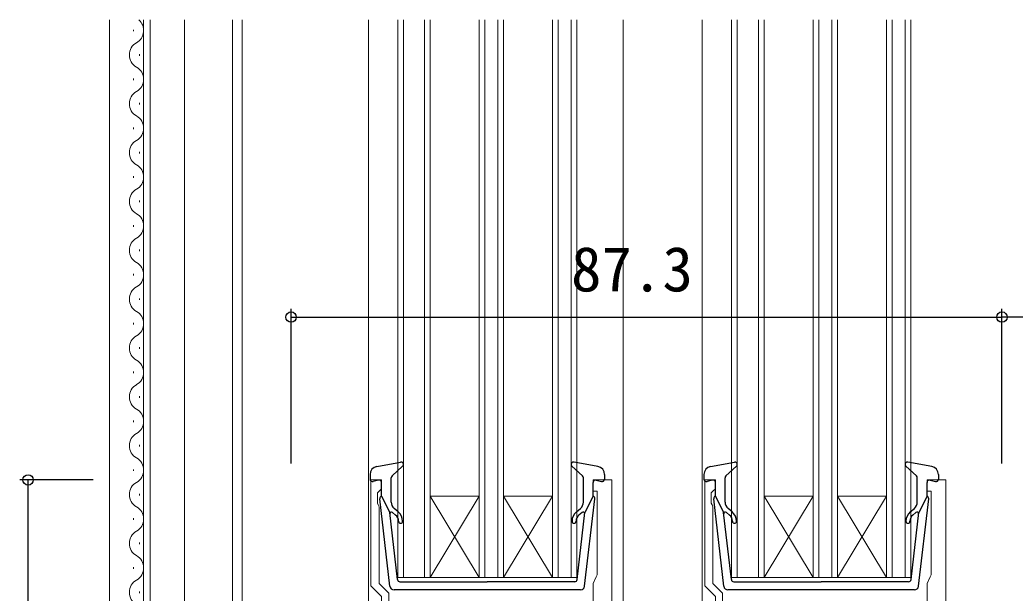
# Model space of a CAD drawing. Units: millimetres, scale not verified. Extents: x -437 to 438, y -281 to 279.
# Drawn here: x -362.8 to -240.6, y -100.2 to -29.8 of the extents above; entities that cross this region are included whole.
import ezdxf
from ezdxf.enums import TextEntityAlignment as Align

# ---------------------------------------------------------------- set-up
doc = ezdxf.new("R2010")
doc.units = ezdxf.units.MM
doc.header["$LTSCALE"] = 2
doc.layers.add('0-2_YKK_11', color=7, linetype='Continuous', lineweight=18)
doc.layers.add('0-4_YKK_12', color=2, linetype='Continuous', lineweight=18)
doc.layers.add('0-5_YKK_13', color=4, linetype='Continuous')
doc.layers.add('0-7_YKK_D', color=6, linetype='Continuous')
doc.styles.add('ＭＳ ゴシック', font='')
doc.styles.get('ＭＳ ゴシック').set_extended_font_data('MS Gothic')

msp = doc.modelspace()

# ---------------------------------------------------------------- linework, layer by layer
at = {"layer": '0-2_YKK_11'}
for points in [[(-317.3, -137.303), (-317.3, -138.503), (-315.8, -138.503), (-315.8, -137.703), (-315.5, -137.403), (-315.1, -137.803), (-315.1, -139.303), (-318.4, -139.303), (-318.4, -100.603), (-319.7, -99.303), (-319.7, -86.303), (-318.4, -86.303), (-318.4, -87.403), (-318.7, -87.703), (-318.9, -87.903), (-318.9, -89.156), (-318.8, -89.379), (-318.7, -89.603), (-318.7, -99.03), (-317.5, -100.23), (-317.5, -107.903), (-310.898, -107.903)], [(-292.4, -103.503), (-292.4, -99.003), (-292.015, -98.215), (-291.9, -97.978), (-291.9, -87.703), (-292.4, -87.703), (-292.4, -86.303), (-290.1, -86.303), (-290.1, -139.303)], [(-276.3, -137.303), (-276.3, -138.503), (-274.8, -138.503), (-274.8, -137.703), (-274.5, -137.403), (-274.1, -137.803), (-274.1, -139.303), (-277.4, -139.303), (-277.4, -100.603), (-278.7, -99.303), (-278.7, -86.303), (-277.4, -86.303), (-277.4, -87.403), (-277.7, -87.703), (-277.9, -87.903), (-277.9, -89.156), (-277.8, -89.379), (-277.7, -89.603), (-277.7, -99.03), (-276.5, -100.23), (-276.5, -107.903), (-269.898, -107.903)], [(-251.4, -103.503), (-251.4, -99.003), (-251.015, -98.215), (-250.9, -97.978), (-250.9, -87.703), (-251.4, -87.703), (-251.4, -86.303), (-249.1, -86.303), (-249.1, -139.303)]]:
    msp.add_lwpolyline(points, dxfattribs=at)
at = {"layer": '0-4_YKK_12'}
for p, q in [((-351.8, -158.804), (-351.8, -29.801)), ((-347.6, -115.608), (-347.6, -29.801)), ((-346.8, -114.8), (-346.8, -29.801)), ((-342.6, -114.8), (-342.6, -29.801)), ((-336.7, -116.49), (-336.7, -29.801)), ((-335.5, -29.801), (-335.5, -109.685)), ((-320, -29.801), (-320, -138.303)), ((-316.4, -98.303), (-316.4, -29.801)), ((-315.7, -29.801), (-315.7, -98.303)), ((-313.1, -98.303), (-313.1, -29.801)), ((-312.4, -29.801), (-312.4, -98.303)), ((-306.4, -98.303), (-306.4, -29.801)), ((-305.7, -29.801), (-305.7, -98.303)), ((-304.1, -98.303), (-304.1, -29.801)), ((-303.4, -29.801), (-303.4, -98.303)), ((-296.7, -29.801), (-296.7, -98.303)), ((-295.1, -98.303), (-295.1, -29.801)), ((-288.7, -29.801), (-288.7, -112.677)), ((-279, -29.801), (-279, -138.303)), ((-275.4, -98.303), (-275.4, -29.801)), ((-274.7, -29.801), (-274.7, -98.303)), ((-272.1, -98.303), (-272.1, -29.801)), ((-271.4, -29.801), (-271.4, -98.303)), ((-265.4, -98.303), (-265.4, -29.801)), ((-264.7, -29.801), (-264.7, -98.303)), ((-263.1, -98.303), (-263.1, -29.801)), ((-262.4, -29.801), (-262.4, -98.303)), ((-255.7, -29.801), (-255.7, -98.303)), ((-254.1, -98.303), (-254.1, -29.801)), ((-348.86, -31.202), (-348.86, -31.002)), ((-348.1, -34.202), (-348.1, -34.002)), ((-348.86, -37.202), (-348.86, -37.002)), ((-348.1, -40.202), (-348.1, -40.002)), ((-348.86, -43.202), (-348.86, -43.002)), ((-348.1, -46.202), (-348.1, -46.002)), ((-348.86, -49.202), (-348.86, -49.002)), ((-348.1, -52.202), (-348.1, -52.002)), ((-348.86, -55.202), (-348.86, -55.002)), ((-348.1, -58.202), (-348.1, -58.002)), ((-348.86, -61.202), (-348.86, -61.002)), ((-348.1, -64.202), (-348.1, -64.002)), ((-348.86, -67.202), (-348.86, -67.002)), ((-348.1, -70.202), (-348.1, -70.002)), ((-348.86, -73.202), (-348.86, -73.002)), ((-348.1, -76.202), (-348.1, -76.002)), ((-348.86, -79.202), (-348.86, -79.002)), ((-348.1, -82.202), (-348.1, -82.002)), ((-348.86, -85.202), (-348.86, -85.002)), ((-348.1, -88.202), (-348.1, -88.002)), ((-306.4, -88.303), (-312.4, -88.303)), ((-306.4, -98.303), (-312.4, -88.303)), ((-312.4, -98.303), (-306.4, -88.303)), ((-297.4, -88.303), (-303.4, -88.303)), ((-297.4, -98.303), (-303.4, -88.303)), ((-303.4, -98.303), (-297.4, -88.303)), ((-265.4, -88.303), (-271.4, -88.303)), ((-265.4, -98.303), (-271.4, -88.303)), ((-271.4, -98.303), (-265.4, -88.303)), ((-256.4, -88.303), (-262.4, -88.303)), ((-256.4, -98.303), (-262.4, -88.303)), ((-262.4, -98.303), (-256.4, -88.303)), ((-348.86, -91.202), (-348.86, -91.002)), ((-348.1, -94.202), (-348.1, -94.002)), ((-348.86, -97.202), (-348.86, -97.002)), ((-313.4, -98.303), (-316.4, -98.303)), ((-297.4, -98.303), (-313.4, -98.303)), ((-272.4, -98.303), (-275.4, -98.303)), ((-256.4, -98.303), (-272.4, -98.303)), ((-348.1, -100.202), (-348.1, -100.002))]:
    msp.add_line(p, q, dxfattribs=at)
for points in [[(-294.4, -29.801), (-294.4, -98.303), (-297.4, -98.303), (-297.4, -29.801)], [(-253.4, -29.801), (-253.4, -98.303), (-256.4, -98.303), (-256.4, -29.801)]]:
    msp.add_lwpolyline(points, dxfattribs=at)
for centre, start, end in [((-349.318, -31.102), 299.20255, 49.16784), ((-347.641, -34.102), 119.20255, 240.79746), ((-349.318, -37.102), 299.20255, 60.79746), ((-347.641, -40.102), 119.20255, 240.79746), ((-349.318, -43.102), 299.20255, 60.79746), ((-347.641, -46.102), 119.20255, 240.79746), ((-349.318, -49.102), 299.20255, 60.79746), ((-347.641, -52.102), 119.20255, 240.79746), ((-349.318, -55.102), 299.20255, 60.79746), ((-347.641, -58.102), 119.20255, 240.79746), ((-349.318, -61.102), 299.20255, 60.79746), ((-347.641, -64.102), 119.20255, 240.79746), ((-349.318, -67.102), 299.20255, 60.79746), ((-347.641, -70.102), 119.20255, 240.79746), ((-349.318, -73.102), 299.20255, 60.79746), ((-347.641, -76.102), 119.20255, 240.79746), ((-349.318, -79.102), 299.20255, 60.79746), ((-347.641, -82.102), 119.20255, 240.79746), ((-349.318, -85.102), 299.20255, 60.79746), ((-347.641, -88.102), 119.20255, 240.79746), ((-349.318, -91.102), 299.20255, 60.79746), ((-347.641, -94.102), 119.20255, 240.79746), ((-349.318, -97.102), 299.20255, 60.79746), ((-347.641, -100.102), 119.20255, 240.79746)]:
    msp.add_arc(centre, 1.718, start, end, dxfattribs=at)
at = {"layer": '0-5_YKK_13'}
for p, q in [((-318.982, -84.654), (-316.054, -84.111)), ((-291.817, -84.654), (-294.745, -84.111)), ((-277.982, -84.654), (-275.054, -84.111)), ((-250.817, -84.654), (-253.745, -84.111)), ((-317.102, -85.817), (-315.798, -84.628)), ((-293.698, -85.817), (-295.002, -84.628)), ((-276.102, -85.817), (-274.798, -84.628)), ((-252.698, -85.817), (-254.002, -84.628)), ((-319.8, -85.638), (-319.8, -86.206)), ((-318.78, -86.317), (-319.419, -86.495)), ((-318.4, -88.306), (-318.4, -86.606)), ((-317.2, -89.04), (-317.2, -86.039)), ((-293.6, -89.04), (-293.6, -86.039)), ((-292.4, -88.306), (-292.4, -86.606)), ((-292.019, -86.317), (-291.38, -86.495)), ((-291, -85.638), (-291, -86.206)), ((-278.8, -85.638), (-278.8, -86.206)), ((-277.78, -86.317), (-278.419, -86.495)), ((-277.4, -88.306), (-277.4, -86.606)), ((-276.2, -89.04), (-276.2, -86.039)), ((-252.6, -89.04), (-252.6, -86.039)), ((-251.4, -88.306), (-251.4, -86.606)), ((-251.019, -86.317), (-250.38, -86.495)), ((-250, -85.638), (-250, -86.206)), ((-317.351, -99.364), (-318.598, -88.624)), ((-318.4, -88.306), (-317.386, -90.306)), ((-293.448, -99.364), (-292.202, -88.624)), ((-292.4, -88.306), (-293.413, -90.306)), ((-276.351, -99.364), (-277.598, -88.624)), ((-277.4, -88.306), (-276.386, -90.306)), ((-252.448, -99.364), (-251.202, -88.624)), ((-251.4, -88.306), (-252.413, -90.306)), ((-316.431, -98.541), (-317.386, -90.306)), ((-317.04, -90.293), (-316.657, -90.614)), ((-316.336, -90.231), (-316.843, -89.806)), ((-294.464, -90.231), (-293.957, -89.806)), ((-294.369, -98.541), (-293.413, -90.306)), ((-293.759, -90.293), (-294.143, -90.614)), ((-275.431, -98.541), (-276.386, -90.306)), ((-276.04, -90.293), (-275.657, -90.614)), ((-275.336, -90.231), (-275.843, -89.806)), ((-253.464, -90.231), (-252.957, -89.806)), ((-253.369, -98.541), (-252.413, -90.306)), ((-252.759, -90.293), (-253.143, -90.614)), ((-316.133, -98.806), (-305.4, -98.806)), ((-294.667, -98.806), (-305.4, -98.806)), ((-275.133, -98.806), (-264.4, -98.806)), ((-253.667, -98.806), (-264.4, -98.806)), ((-293.945, -99.806), (-316.854, -99.806)), ((-252.945, -99.806), (-275.854, -99.806))]:
    msp.add_line(p, q, dxfattribs=at)
for centre, radius, start, end in [((-316, -84.406), 0.3, 312.35531, 100.51214), ((-294.8, -84.406), 0.3, 79.48786, 227.64469), ((-275, -84.406), 0.3, 312.35531, 100.51214), ((-253.8, -84.406), 0.3, 79.48786, 227.64469), ((-318.8, -85.638), 1, 100.51214, 180), ((-292, -85.638), 1, 0, 79.48786), ((-277.8, -85.638), 1, 100.51214, 180), ((-251, -85.638), 1, 0, 79.48786), ((-319.5, -86.206), 0.3, 180, 285.56536), ((-318.7, -86.606), 0.3, 0, 105.56536), ((-316.9, -86.039), 0.3, 132.35531, 180), ((-293.9, -86.039), 0.3, 0, 47.64469), ((-292.1, -86.606), 0.3, 74.43464, 180), ((-291.3, -86.206), 0.3, 254.43464, 0), ((-278.5, -86.206), 0.3, 180, 285.56536), ((-277.7, -86.606), 0.3, 0, 105.56536), ((-275.9, -86.039), 0.3, 132.35531, 180), ((-252.9, -86.039), 0.3, 0, 47.64469), ((-251.1, -86.606), 0.3, 74.43464, 180), ((-250.3, -86.206), 0.3, 254.43464, 0), ((-318.3, -88.589), 0.3, 109.47122, 186.62089), ((-316.2, -89.04), 1, 180, 229.99999), ((-294.6, -89.04), 1, 310.00001, 0), ((-292.5, -88.589), 0.3, 353.37911, 70.52878), ((-277.3, -88.589), 0.3, 109.47122, 186.62089), ((-275.2, -89.04), 1, 180, 229.99999), ((-253.6, -89.04), 1, 310.00001, 0), ((-251.5, -88.589), 0.3, 353.37911, 70.52878), ((-317.169, -90.446), 0.2, 49.99999, 186.62089), ((-317.3, -91.38), 1.5, 0, 49.99999), ((-293.5, -91.38), 1.5, 130.00001, 180), ((-293.631, -90.446), 0.2, 353.37911, 130.00001), ((-276.169, -90.446), 0.2, 49.99999, 186.62089), ((-276.3, -91.38), 1.5, 0, 49.99999), ((-252.5, -91.38), 1.5, 130.00001, 180), ((-252.631, -90.446), 0.2, 353.37911, 130.00001), ((-317.3, -91.38), 1, 0, 49.99999), ((-316.05, -91.38), 0.25, 180, 0), ((-294.75, -91.38), 0.25, 180, 0), ((-293.5, -91.38), 1, 130.00001, 180), ((-276.3, -91.38), 1, 0, 49.99999), ((-275.05, -91.38), 0.25, 180, 0), ((-253.75, -91.38), 0.25, 180, 0), ((-252.5, -91.38), 1, 130.00001, 180), ((-316.133, -98.506), 0.3, 186.62089, 270), ((-294.667, -98.506), 0.3, 270, 353.37911), ((-275.133, -98.506), 0.3, 186.62089, 270), ((-253.667, -98.506), 0.3, 270, 353.37911), ((-316.854, -99.306), 0.5, 186.62089, 270), ((-293.945, -99.306), 0.5, 270, 353.37911), ((-275.854, -99.306), 0.5, 186.62089, 270), ((-252.945, -99.306), 0.5, 270, 353.37911)]:
    msp.add_arc(centre, radius, start, end, dxfattribs=at)
at = {"layer": '0-7_YKK_D'}
for p, q in [((-329.5, -84.303), (-329.5, -65.303)), ((-242.2, -84.303), (-242.2, -65.303)), ((-242.2, -84.303), (-242.2, -65.303)), ((-329.5, -66.303), (-242.2, -66.303)), ((-209.202, -66.303), (-242.2, -66.303)), ((-353.8, -86.302), (-362.797, -86.301)), ((-361.799, -139.301), (-361.797, -86.301))]:
    msp.add_line(p, q, dxfattribs=at)
for centre in [(-329.5, -66.303), (-242.2, -66.303), (-242.2, -66.303), (-361.797, -86.301)]:
    msp.add_circle(centre, 0.637, dxfattribs=at)

# ---------------------------------------------------------------- texts
at = {"layer": '0-7_YKK_D', "style": 'ＭＳ ゴシック'}
msp.add_text('87.3', height=5.499, dxfattribs=at).set_placement((-295.118, -64.803), align=Align.BOTTOM_LEFT)

doc.saveas('drawing.dxf')
